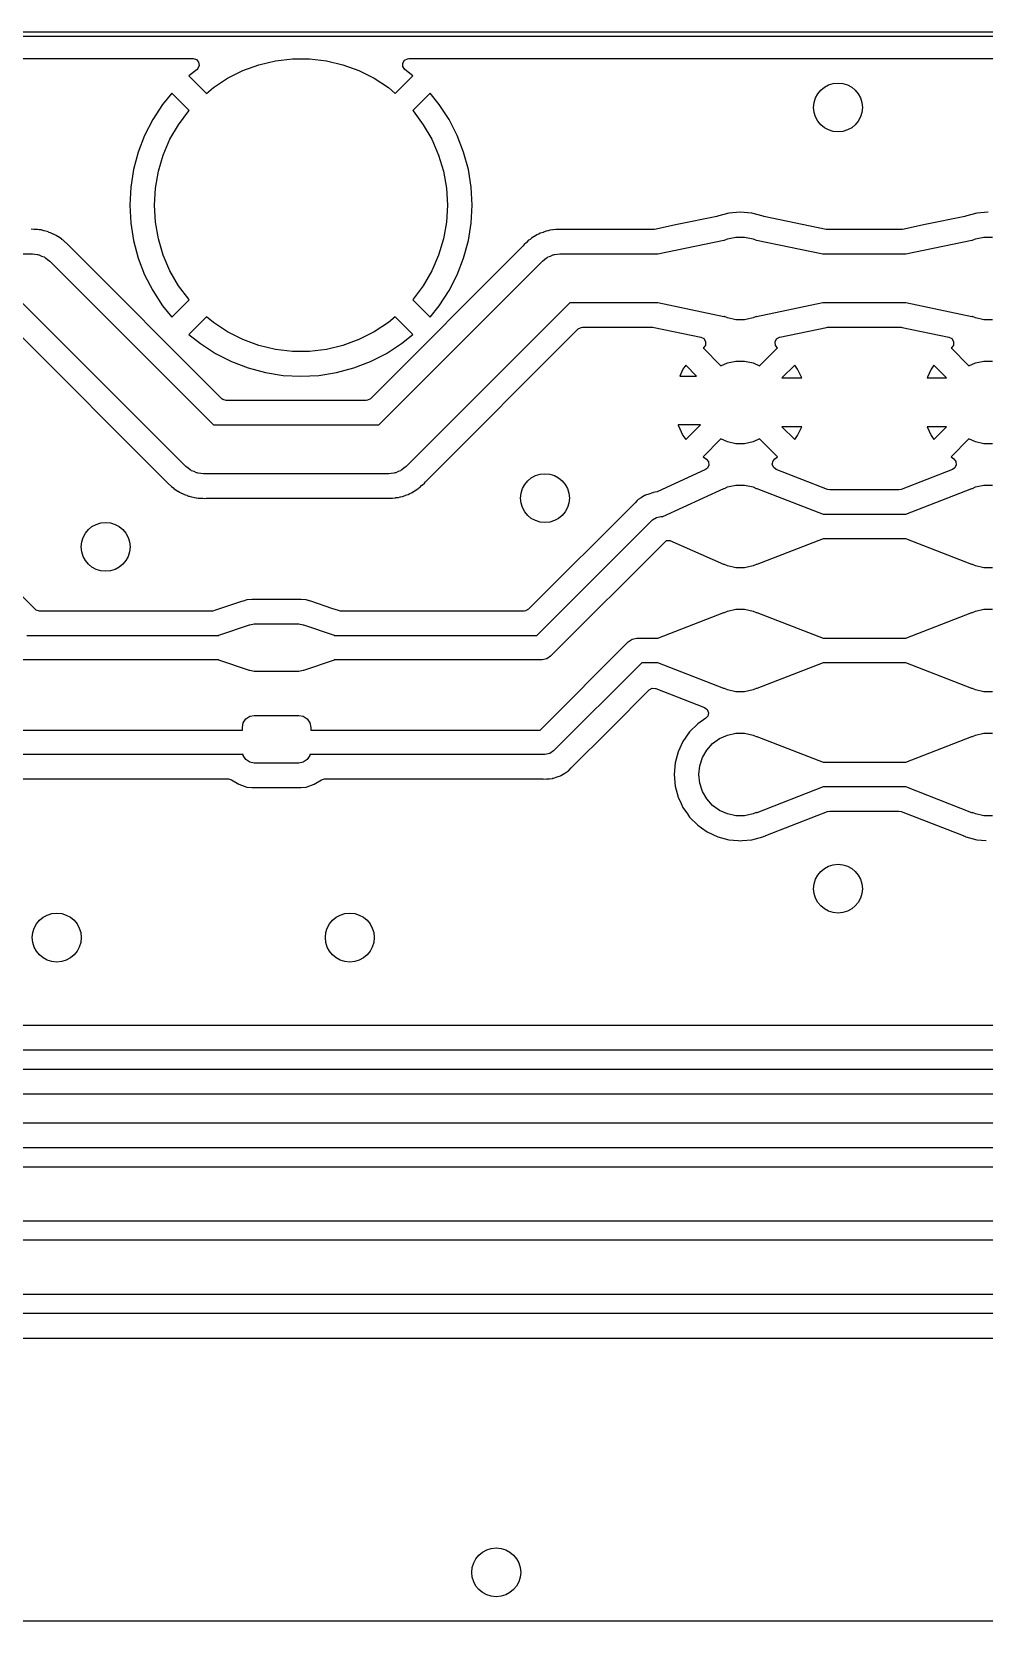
# Model space of a CAD drawing. Extents: x 0.1 to 11.5, y -4.3 to -1.1.
# Drawn here: x 7.421 to 8.189, y -2.382 to -1.1 of the extents above; entities that cross this region are included whole.
import ezdxf

# ---------------------------------------------------------------- set-up
doc = ezdxf.new("R2010")
doc.units = 0
doc.header["$MEASUREMENT"] = 0
doc.layers.add('BLACK', color=7, linetype='CONTINUOUS')

msp = doc.modelspace()

# ---------------------------------------------------------------- linework, layer by layer
at = {"layer": 'BLACK', "linetype": 'CONTINUOUS'}
for p, q in [((0.0787, -1.1004), (11.5354, -1.1004)), ((11.5335, -1.1043), (0.0807, -1.1043)), ((5.8349, -1.122), (7.5509, -1.122)), ((7.5509, -1.122), (7.5535, -1.1228)), ((7.5535, -1.1228), (7.5553, -1.1249)), ((7.5557, -1.1276), (7.5546, -1.1301)), ((7.5553, -1.1249), (7.5557, -1.1276)), ((7.591, -1.1317), (7.6039, -1.127)), ((7.6039, -1.127), (7.6173, -1.1238)), ((7.6173, -1.1238), (7.6309, -1.1222)), ((7.6309, -1.1222), (7.6447, -1.1222)), ((7.6447, -1.1222), (7.6583, -1.1238)), ((7.6583, -1.1238), (7.6717, -1.127)), ((7.6717, -1.127), (7.6846, -1.1317)), ((7.72, -1.1257), (7.7214, -1.1233)), ((7.7201, -1.1285), (7.72, -1.1257)), ((7.7214, -1.1233), (7.7238, -1.1221)), ((7.7238, -1.1221), (7.7247, -1.122)), ((7.7247, -1.122), (9.4407, -1.122)), ((7.554, -1.1307), (7.5475, -1.136)), ((7.5475, -1.136), (7.5617, -1.1501)), ((7.5546, -1.1301), (7.554, -1.1307)), ((7.5673, -1.1454), (7.5787, -1.1379)), ((7.5787, -1.1379), (7.591, -1.1317)), ((7.6846, -1.1317), (7.6969, -1.1379)), ((7.6969, -1.1379), (7.7083, -1.1454)), ((7.7139, -1.1501), (7.7281, -1.136)), ((7.7216, -1.1307), (7.7201, -1.1285)), ((7.7281, -1.136), (7.7216, -1.1307)), ((7.5336, -1.1499), (7.5262, -1.1591)), ((7.5476, -1.1639), (7.5336, -1.1499)), ((7.5617, -1.1501), (7.5673, -1.1454)), ((7.7083, -1.1454), (7.7139, -1.1501)), ((7.742, -1.1499), (7.728, -1.1639)), ((7.7494, -1.1591), (7.742, -1.1499)), ((7.5262, -1.1591), (7.5183, -1.1712)), ((7.5391, -1.1753), (7.5473, -1.1642)), ((7.5473, -1.1642), (7.5476, -1.1639)), ((7.728, -1.1639), (7.7283, -1.1642)), ((7.7283, -1.1642), (7.7365, -1.1753)), ((7.7573, -1.1712), (7.7494, -1.1591)), ((7.5183, -1.1712), (7.5117, -1.184)), ((7.5322, -1.1871), (7.5391, -1.1753)), ((7.7365, -1.1753), (7.7433, -1.1871)), ((7.7639, -1.184), (7.7573, -1.1712)), ((7.5117, -1.184), (7.5066, -1.1975)), ((7.5268, -1.1998), (7.5322, -1.1871)), ((7.7433, -1.1871), (7.7488, -1.1998)), ((7.769, -1.1975), (7.7639, -1.184)), ((7.5066, -1.1975), (7.5028, -1.2115)), ((7.5229, -1.2129), (7.5268, -1.1998)), ((7.7488, -1.1998), (7.7527, -1.2129)), ((7.7728, -1.2115), (7.769, -1.1975)), ((7.5028, -1.2115), (7.5006, -1.2257)), ((7.5028, -1.2115), (7.5028, -1.2115)), ((7.5205, -1.2264), (7.5229, -1.2129)), ((7.7527, -1.2129), (7.7551, -1.2264)), ((7.775, -1.2257), (7.7728, -1.2115)), ((7.7728, -1.2115), (7.7728, -1.2115)), ((7.5006, -1.2257), (7.4998, -1.2402)), ((7.5197, -1.2402), (7.5205, -1.2264)), ((7.7551, -1.2264), (7.7559, -1.2402)), ((7.7758, -1.2402), (7.775, -1.2257)), ((7.4998, -1.2402), (7.4998, -1.2402)), ((7.4998, -1.2402), (7.5006, -1.2546)), ((7.5205, -1.2539), (7.5197, -1.2402)), ((7.7559, -1.2402), (7.7551, -1.2539)), ((7.775, -1.2546), (7.7758, -1.2402)), ((7.7758, -1.2402), (7.7758, -1.2402)), ((7.5006, -1.2546), (7.5028, -1.2688)), ((7.5229, -1.2674), (7.5205, -1.2539)), ((7.7551, -1.2539), (7.7527, -1.2674)), ((7.7728, -1.2688), (7.775, -1.2546)), ((7.9733, -1.2492), (7.9411, -1.2559)), ((7.9737, -1.2491), (7.9733, -1.2492)), ((7.9829, -1.2467), (7.9737, -1.2491)), ((7.9737, -1.2491), (7.9737, -1.2491)), ((7.9921, -1.2458), (7.9829, -1.2467)), ((7.9829, -1.2467), (7.9829, -1.2467)), ((8.0014, -1.2467), (7.9921, -1.2458)), ((7.9921, -1.2458), (7.9921, -1.2458)), ((8.0106, -1.2491), (8.0014, -1.2467)), ((8.0014, -1.2467), (8.0014, -1.2467)), ((8.011, -1.2492), (8.0106, -1.2491)), ((8.0106, -1.2491), (8.0106, -1.2491)), ((8.0613, -1.2597), (8.011, -1.2492)), ((8.1733, -1.2492), (8.1411, -1.2559)), ((8.1737, -1.2491), (8.1733, -1.2492)), ((8.1829, -1.2467), (8.1737, -1.2491)), ((8.1737, -1.2491), (8.1737, -1.2491)), ((8.1921, -1.2458), (8.1829, -1.2467)), ((8.1829, -1.2467), (8.1829, -1.2467)), ((7.4224, -1.2598), (7.4203, -1.2596)), ((7.4227, -1.2598), (7.4224, -1.2598)), ((7.4229, -1.2598), (7.4227, -1.2598)), ((7.4253, -1.2598), (7.4229, -1.2598)), ((7.4266, -1.2601), (7.4253, -1.2598)), ((7.4253, -1.2598), (7.4253, -1.2598)), ((7.4269, -1.2601), (7.4266, -1.2601)), ((7.4282, -1.2602), (7.4269, -1.2601)), ((7.4306, -1.2609), (7.4282, -1.2602)), ((7.4282, -1.2602), (7.4282, -1.2602)), ((7.4307, -1.2609), (7.4306, -1.2609)), ((7.4331, -1.2614), (7.4307, -1.2609)), ((7.4344, -1.262), (7.4331, -1.2614)), ((7.4331, -1.2614), (7.4331, -1.2614)), ((7.4346, -1.2621), (7.4344, -1.262)), ((7.4357, -1.2624), (7.4346, -1.2621)), ((7.4359, -1.2624), (7.4357, -1.2624)), ((7.4381, -1.2636), (7.4359, -1.2624)), ((7.4359, -1.2624), (7.4359, -1.2624)), ((7.4359, -1.2624), (7.4359, -1.2624)), ((7.4383, -1.2636), (7.4381, -1.2636)), ((7.4405, -1.2646), (7.4383, -1.2636)), ((7.4416, -1.2654), (7.4405, -1.2646)), ((7.4405, -1.2646), (7.4405, -1.2646)), ((7.4405, -1.2646), (7.4405, -1.2646)), ((7.4405, -1.2646), (7.4405, -1.2646)), ((7.4418, -1.2655), (7.4416, -1.2654)), ((7.443, -1.2662), (7.4418, -1.2655)), ((7.4449, -1.2677), (7.443, -1.2662)), ((7.443, -1.2662), (7.443, -1.2662)), ((7.4451, -1.2678), (7.4449, -1.2677)), ((7.446, -1.2684), (7.4451, -1.2678)), ((7.447, -1.2692), (7.446, -1.2684)), ((7.5268, -1.2806), (7.5229, -1.2674)), ((7.7527, -1.2674), (7.7488, -1.2806)), ((7.8214, -1.2685), (7.8197, -1.2702)), ((7.8226, -1.2678), (7.8214, -1.2685)), ((7.8214, -1.2685), (7.8214, -1.2685)), ((7.8228, -1.2676), (7.8226, -1.2678)), ((7.8238, -1.2667), (7.8228, -1.2676)), ((7.8259, -1.2655), (7.8238, -1.2667)), ((7.8261, -1.2654), (7.8259, -1.2655)), ((7.8281, -1.2641), (7.8261, -1.2654)), ((7.8294, -1.2636), (7.8281, -1.2641)), ((7.8281, -1.2641), (7.8281, -1.2641)), ((7.8297, -1.2635), (7.8294, -1.2636)), ((7.8308, -1.2628), (7.8297, -1.2635)), ((7.8331, -1.2621), (7.8308, -1.2628)), ((7.8308, -1.2628), (7.8308, -1.2628)), ((7.8333, -1.262), (7.8331, -1.2621)), ((7.8356, -1.2611), (7.8333, -1.262)), ((7.8369, -1.2609), (7.8356, -1.2611)), ((7.8372, -1.2608), (7.8369, -1.2609)), ((7.8385, -1.2604), (7.8372, -1.2608)), ((7.8409, -1.2602), (7.8385, -1.2604)), ((7.8411, -1.2602), (7.8409, -1.2602)), ((7.8434, -1.2597), (7.8411, -1.2602)), ((7.8434, -1.2597), (7.8434, -1.2597)), ((7.8452, -1.2598), (7.8434, -1.2597)), ((7.8434, -1.2597), (7.8434, -1.2597)), ((7.847, -1.2598), (7.8452, -1.2598)), ((7.9217, -1.2598), (7.847, -1.2598)), ((7.9227, -1.2597), (7.9217, -1.2598)), ((7.9229, -1.2597), (7.9227, -1.2597)), ((7.9411, -1.2559), (7.9229, -1.2597)), ((7.9256, -1.2795), (7.9789, -1.2684)), ((7.9789, -1.2684), (7.9793, -1.2684)), ((7.9793, -1.2685), (7.9818, -1.2674)), ((7.9793, -1.2684), (7.9793, -1.2685)), ((7.9818, -1.2674), (7.9886, -1.2659)), ((7.9886, -1.2659), (7.9956, -1.2659)), ((7.9956, -1.2659), (8.0025, -1.2674)), ((8.0025, -1.2674), (8.0049, -1.2685)), ((8.0049, -1.2685), (8.005, -1.2684)), ((8.005, -1.2684), (8.0053, -1.2684)), ((8.0053, -1.2684), (8.0587, -1.2795)), ((8.0616, -1.2597), (8.0613, -1.2597)), ((8.0625, -1.2598), (8.0616, -1.2597)), ((8.1217, -1.2598), (8.0625, -1.2598)), ((8.1227, -1.2597), (8.1217, -1.2598)), ((8.1229, -1.2597), (8.1227, -1.2597)), ((8.1411, -1.2559), (8.1229, -1.2597)), ((8.1256, -1.2795), (8.1789, -1.2684)), ((8.1789, -1.2684), (8.1793, -1.2684)), ((8.1793, -1.2685), (8.1818, -1.2674)), ((8.1793, -1.2684), (8.1793, -1.2685)), ((8.1818, -1.2674), (8.1886, -1.2659)), ((8.1886, -1.2659), (8.1956, -1.2659)), ((7.3139, -1.2795), (7.4213, -1.2795)), ((7.4213, -1.2795), (7.4233, -1.2798)), ((7.4233, -1.2798), (7.4254, -1.28)), ((7.4254, -1.28), (7.4261, -1.2802)), ((7.4261, -1.2802), (7.4268, -1.2803)), ((7.4268, -1.2803), (7.4287, -1.2812)), ((7.4287, -1.2812), (7.4307, -1.2819)), ((7.4495, -1.2717), (7.447, -1.2692)), ((7.447, -1.2692), (7.447, -1.2692)), ((7.447, -1.2692), (7.447, -1.2692)), ((7.5739, -1.3962), (7.4495, -1.2717)), ((7.5028, -1.2688), (7.5028, -1.2688)), ((7.5028, -1.2688), (7.5066, -1.2828)), ((7.5322, -1.2932), (7.5268, -1.2806)), ((7.8167, -1.2732), (7.6938, -1.3962)), ((7.7488, -1.2806), (7.7433, -1.2932)), ((7.769, -1.2828), (7.7728, -1.2688)), ((7.7728, -1.2688), (7.7728, -1.2688)), ((7.8169, -1.273), (7.8167, -1.2732)), ((7.8178, -1.2719), (7.8169, -1.273)), ((7.8196, -1.2704), (7.8178, -1.2719)), ((7.8197, -1.2702), (7.8196, -1.2704)), ((7.837, -1.2819), (7.839, -1.2812)), ((7.839, -1.2812), (7.8409, -1.2803)), ((7.8409, -1.2803), (7.8416, -1.2802)), ((7.8416, -1.2802), (7.8423, -1.28)), ((7.8423, -1.28), (7.8444, -1.2798)), ((7.8444, -1.2798), (7.8465, -1.2795)), ((7.8465, -1.2795), (7.9254, -1.2795)), ((7.9254, -1.2795), (7.9256, -1.2795)), ((8.0587, -1.2795), (8.0588, -1.2795)), ((8.0588, -1.2795), (8.1254, -1.2795)), ((8.1254, -1.2795), (8.1256, -1.2795)), ((7.4307, -1.2819), (7.4313, -1.2824)), ((7.4313, -1.2824), (7.4319, -1.2827)), ((7.4319, -1.2827), (7.4335, -1.284)), ((7.4335, -1.284), (7.4352, -1.2853)), ((7.4352, -1.2853), (7.5672, -1.4173)), ((7.5066, -1.2828), (7.5117, -1.2963)), ((7.5391, -1.3051), (7.5322, -1.2932)), ((7.7005, -1.4173), (7.8325, -1.2853)), ((7.7433, -1.2932), (7.7365, -1.3051)), ((7.7639, -1.2963), (7.769, -1.2828)), ((7.8325, -1.2853), (7.8342, -1.284)), ((7.8342, -1.284), (7.8358, -1.2827)), ((7.8358, -1.2827), (7.8365, -1.2824)), ((7.8365, -1.2824), (7.837, -1.2819)), ((7.5117, -1.2963), (7.5183, -1.3091)), ((7.5473, -1.3161), (7.5391, -1.3051)), ((7.7365, -1.3051), (7.7283, -1.3161)), ((7.7573, -1.3091), (7.7639, -1.2963)), ((7.5451, -1.4509), (7.4131, -1.3189)), ((7.5183, -1.3091), (7.5262, -1.3213)), ((7.5336, -1.3304), (7.5476, -1.3164)), ((7.5476, -1.3164), (7.5473, -1.3161)), ((7.8546, -1.3189), (7.7226, -1.4509)), ((7.7283, -1.3161), (7.728, -1.3164)), ((7.728, -1.3164), (7.742, -1.3304)), ((7.7494, -1.3213), (7.7573, -1.3091)), ((7.9255, -1.3189), (7.8546, -1.3189)), ((7.9256, -1.319), (7.9255, -1.3189)), ((7.9789, -1.3301), (7.9256, -1.319)), ((8.0587, -1.319), (8.0053, -1.3301)), ((8.0588, -1.3189), (8.0587, -1.319)), ((8.1255, -1.3189), (8.0588, -1.3189)), ((8.1256, -1.319), (8.1255, -1.3189)), ((8.1789, -1.3301), (8.1256, -1.319)), ((7.5262, -1.3213), (7.5336, -1.3304)), ((7.5617, -1.3302), (7.5475, -1.3444)), ((7.5673, -1.3349), (7.5617, -1.3302)), ((7.7139, -1.3302), (7.7083, -1.3349)), ((7.7281, -1.3444), (7.7139, -1.3302)), ((7.742, -1.3304), (7.7494, -1.3213)), ((7.742, -1.3304), (7.742, -1.3304)), ((7.9792, -1.33), (7.9789, -1.3301)), ((7.9793, -1.3299), (7.9792, -1.33)), ((7.9818, -1.331), (7.9793, -1.3299)), ((7.9886, -1.3325), (7.9818, -1.331)), ((7.9956, -1.3325), (7.9886, -1.3325)), ((8.0025, -1.331), (7.9956, -1.3325)), ((8.0049, -1.3299), (8.0025, -1.331)), ((8.005, -1.33), (8.0049, -1.3299)), ((8.0053, -1.3301), (8.005, -1.33)), ((8.1792, -1.33), (8.1789, -1.3301)), ((8.1793, -1.3299), (8.1792, -1.33)), ((8.1818, -1.331), (8.1793, -1.3299)), ((8.1886, -1.3325), (8.1818, -1.331)), ((8.1956, -1.3325), (8.1886, -1.3325)), ((7.4064, -1.34), (7.5308, -1.4645)), ((7.5475, -1.3444), (7.5567, -1.3518)), ((7.5787, -1.3424), (7.5673, -1.3349)), ((7.591, -1.3486), (7.5787, -1.3424)), ((7.6969, -1.3424), (7.6846, -1.3486)), ((7.7083, -1.3349), (7.6969, -1.3424)), ((7.7189, -1.3518), (7.7281, -1.3444)), ((7.7281, -1.3444), (7.7281, -1.3444)), ((7.7384, -1.463), (7.8613, -1.34)), ((7.8613, -1.34), (7.8638, -1.3387)), ((7.8638, -1.3387), (7.8648, -1.3386)), ((7.8648, -1.3386), (7.9217, -1.3386)), ((7.9217, -1.3386), (7.9227, -1.3387)), ((7.9227, -1.3387), (7.9604, -1.3465)), ((8.0239, -1.3465), (8.0616, -1.3387)), ((8.0616, -1.3387), (8.0625, -1.3386)), ((8.0625, -1.3386), (8.1217, -1.3386)), ((8.1217, -1.3386), (8.1227, -1.3387)), ((8.1227, -1.3387), (8.1604, -1.3465)), ((7.5567, -1.3518), (7.5688, -1.3597)), ((7.6039, -1.3533), (7.591, -1.3486)), ((7.6173, -1.3565), (7.6039, -1.3533)), ((7.6309, -1.3581), (7.6173, -1.3565)), ((7.6447, -1.3581), (7.6309, -1.3581)), ((7.6583, -1.3565), (7.6447, -1.3581)), ((7.6717, -1.3533), (7.6583, -1.3565)), ((7.6846, -1.3486), (7.6717, -1.3533)), ((7.7068, -1.3597), (7.7189, -1.3518)), ((7.9604, -1.3465), (7.9628, -1.3478)), ((7.9623, -1.3552), (7.9622, -1.3553)), ((7.9622, -1.3553), (7.9622, -1.3553)), ((7.9622, -1.3553), (7.9765, -1.3697)), ((7.964, -1.353), (7.9623, -1.3552)), ((7.9628, -1.3478), (7.9641, -1.3502)), ((7.9641, -1.3502), (7.964, -1.353)), ((8.0077, -1.3697), (8.0221, -1.3553)), ((8.0201, -1.3504), (8.0213, -1.348)), ((8.0204, -1.3532), (8.0201, -1.3504)), ((8.0221, -1.3553), (8.0204, -1.3532)), ((8.0213, -1.348), (8.0237, -1.3466)), ((8.0221, -1.3553), (8.0221, -1.3553)), ((8.0221, -1.3553), (8.0221, -1.3553)), ((8.0237, -1.3466), (8.0239, -1.3465)), ((8.1604, -1.3465), (8.1628, -1.3478)), ((8.1623, -1.3552), (8.1622, -1.3553)), ((8.1622, -1.3553), (8.1622, -1.3553)), ((8.1622, -1.3553), (8.1765, -1.3697)), ((8.164, -1.353), (8.1623, -1.3552)), ((8.1628, -1.3478), (8.1641, -1.3502)), ((8.1641, -1.3502), (8.164, -1.353)), ((7.5688, -1.3597), (7.5817, -1.3662)), ((7.5817, -1.3662), (7.5952, -1.3714)), ((7.6804, -1.3714), (7.6939, -1.3662)), ((7.6939, -1.3662), (7.7068, -1.3597)), ((7.9482, -1.3692), (7.9459, -1.3725)), ((7.9569, -1.378), (7.9482, -1.3692)), ((7.9765, -1.3697), (7.9818, -1.3674)), ((7.9818, -1.3674), (7.9886, -1.3659)), ((7.9886, -1.3659), (7.9956, -1.3659)), ((7.9956, -1.3659), (8.0025, -1.3674)), ((8.0025, -1.3674), (8.0077, -1.3697)), ((8.036, -1.3692), (8.0257, -1.3795)), ((8.0383, -1.3725), (8.036, -1.3692)), ((8.036, -1.3692), (8.036, -1.3692)), ((8.1482, -1.3692), (8.1459, -1.3725)), ((8.1585, -1.3795), (8.1482, -1.3692)), ((8.1765, -1.3697), (8.1818, -1.3674)), ((8.1818, -1.3674), (8.1886, -1.3659)), ((8.1886, -1.3659), (8.1956, -1.3659)), ((7.5952, -1.3714), (7.6091, -1.3751)), ((7.6091, -1.3751), (7.6234, -1.3774)), ((7.6234, -1.3774), (7.6378, -1.3781)), ((7.6378, -1.3781), (7.6522, -1.3774)), ((7.6378, -1.3781), (7.6378, -1.3781)), ((7.6522, -1.3774), (7.6665, -1.3751)), ((7.6665, -1.3751), (7.6804, -1.3714)), ((7.6665, -1.3751), (7.6665, -1.3751)), ((7.9459, -1.3725), (7.9434, -1.378)), ((7.9434, -1.378), (7.9569, -1.378)), ((8.0257, -1.3795), (8.0416, -1.3795)), ((8.0416, -1.3795), (8.0383, -1.3725)), ((8.0383, -1.3725), (8.0383, -1.3725)), ((8.1459, -1.3725), (8.1427, -1.3795)), ((8.1427, -1.3795), (8.1585, -1.3795)), ((7.5748, -1.3968), (7.5739, -1.3962)), ((7.6938, -1.3962), (7.6914, -1.3975)), ((7.5774, -1.3976), (7.5748, -1.3968)), ((7.6903, -1.3976), (7.5774, -1.3976)), ((7.6914, -1.3975), (7.6903, -1.3976)), ((7.5672, -1.4173), (7.7005, -1.4173)), ((7.942, -1.4173), (7.942, -1.4175)), ((7.9601, -1.4173), (7.942, -1.4173)), ((7.942, -1.4175), (7.942, -1.4175)), ((7.942, -1.4175), (7.9459, -1.4259)), ((7.9482, -1.4292), (7.9601, -1.4173)), ((8.0257, -1.4189), (8.036, -1.4292)), ((8.0416, -1.4189), (8.0257, -1.4189)), ((8.0383, -1.4259), (8.0416, -1.4189)), ((8.1427, -1.4189), (8.1459, -1.4259)), ((8.1585, -1.4189), (8.1427, -1.4189)), ((8.1482, -1.4292), (8.1585, -1.4189)), ((7.9459, -1.4259), (7.9459, -1.4259)), ((7.9459, -1.4259), (7.9482, -1.4292)), ((7.9482, -1.4292), (7.9482, -1.4292)), ((7.9765, -1.4287), (7.9622, -1.4431)), ((7.9818, -1.431), (7.9765, -1.4287)), ((7.9886, -1.4325), (7.9818, -1.431)), ((7.9956, -1.4325), (7.9886, -1.4325)), ((8.0025, -1.431), (7.9956, -1.4325)), ((8.0077, -1.4287), (8.0025, -1.431)), ((8.0221, -1.4431), (8.0077, -1.4287)), ((8.036, -1.4292), (8.0383, -1.4259)), ((8.036, -1.4292), (8.036, -1.4292)), ((8.0383, -1.4259), (8.0383, -1.4259)), ((8.1459, -1.4259), (8.1459, -1.4259)), ((8.1459, -1.4259), (8.1482, -1.4292)), ((8.1482, -1.4292), (8.1482, -1.4292)), ((8.1765, -1.4287), (8.1622, -1.4431)), ((8.1818, -1.431), (8.1765, -1.4287)), ((8.1886, -1.4325), (8.1818, -1.431)), ((8.1956, -1.4325), (8.1886, -1.4325)), ((7.9622, -1.4431), (7.9648, -1.445)), ((7.9648, -1.445), (7.9665, -1.4471)), ((7.9665, -1.4471), (7.9668, -1.4499)), ((8.0179, -1.4489), (8.0185, -1.4462)), ((8.0185, -1.4462), (8.0199, -1.4446)), ((8.0199, -1.4446), (8.0221, -1.4431)), ((8.1622, -1.4431), (8.1643, -1.4446)), ((8.1643, -1.4446), (8.166, -1.4468)), ((8.166, -1.4468), (8.1663, -1.4495)), ((7.5468, -1.4522), (7.5451, -1.4509)), ((7.5484, -1.4536), (7.5468, -1.4522)), ((7.5491, -1.4539), (7.5484, -1.4536)), ((7.5496, -1.4543), (7.5491, -1.4539)), ((7.5516, -1.455), (7.5496, -1.4543)), ((7.5535, -1.4559), (7.5516, -1.455)), ((7.5542, -1.456), (7.5535, -1.4559)), ((7.5549, -1.4562), (7.5542, -1.456)), ((7.557, -1.4564), (7.5549, -1.4562)), ((7.5591, -1.4567), (7.557, -1.4564)), ((7.7087, -1.4567), (7.5591, -1.4567)), ((7.7107, -1.4564), (7.7087, -1.4567)), ((7.7128, -1.4562), (7.7107, -1.4564)), ((7.7135, -1.456), (7.7128, -1.4562)), ((7.7142, -1.4559), (7.7135, -1.456)), ((7.7161, -1.455), (7.7142, -1.4559)), ((7.7181, -1.4543), (7.7161, -1.455)), ((7.7187, -1.4539), (7.7181, -1.4543)), ((7.7193, -1.4536), (7.7187, -1.4539)), ((7.7209, -1.4522), (7.7193, -1.4536)), ((7.7226, -1.4509), (7.7209, -1.4522)), ((7.9641, -1.4534), (7.9251, -1.4713)), ((7.9656, -1.4523), (7.9641, -1.4534)), ((7.9668, -1.4499), (7.9656, -1.4523)), ((8.0188, -1.4515), (8.0179, -1.4489)), ((8.021, -1.4532), (8.0188, -1.4515)), ((8.0624, -1.4693), (8.021, -1.4532)), ((8.1633, -1.4532), (8.1218, -1.4693)), ((8.1651, -1.452), (8.1633, -1.4532)), ((8.1663, -1.4495), (8.1651, -1.452)), ((7.5308, -1.4645), (7.5333, -1.467)), ((7.5333, -1.467), (7.5333, -1.467)), ((7.5333, -1.467), (7.5333, -1.467)), ((7.5333, -1.467), (7.5352, -1.4684)), ((7.5352, -1.4684), (7.5354, -1.4685)), ((7.5354, -1.4685), (7.5373, -1.4701)), ((7.5373, -1.4701), (7.5373, -1.4701)), ((7.5373, -1.4701), (7.5373, -1.4701)), ((7.5373, -1.4701), (7.5385, -1.4707)), ((7.5385, -1.4707), (7.5387, -1.4709)), ((7.5387, -1.4709), (7.5398, -1.4716)), ((7.5398, -1.4716), (7.5398, -1.4716)), ((7.5398, -1.4716), (7.5421, -1.4726)), ((7.5421, -1.4726), (7.5422, -1.4727)), ((7.5422, -1.4727), (7.5444, -1.4738)), ((7.722, -1.4741), (7.7243, -1.4734)), ((7.7243, -1.4734), (7.7255, -1.4727)), ((7.7255, -1.4727), (7.7257, -1.4726)), ((7.7257, -1.4726), (7.727, -1.4721)), ((7.727, -1.4721), (7.729, -1.4708)), ((7.729, -1.4708), (7.7292, -1.4707)), ((7.7292, -1.4707), (7.7313, -1.4695)), ((7.7313, -1.4695), (7.7323, -1.4686)), ((7.7323, -1.4686), (7.7326, -1.4684)), ((7.7326, -1.4684), (7.7337, -1.4677)), ((7.7326, -1.4684), (7.7326, -1.4684)), ((7.7337, -1.4677), (7.7354, -1.466)), ((7.7354, -1.466), (7.7355, -1.4659)), ((7.7355, -1.4659), (7.7374, -1.4643)), ((7.7374, -1.4643), (7.7382, -1.4632)), ((7.7382, -1.4632), (7.7384, -1.463)), ((7.9184, -1.4731), (7.9156, -1.474)), ((7.9213, -1.472), (7.9184, -1.4731)), ((7.9216, -1.472), (7.9213, -1.472)), ((7.9219, -1.4719), (7.9216, -1.472)), ((7.9216, -1.472), (7.9216, -1.472)), ((7.9221, -1.4719), (7.9219, -1.4719)), ((7.9219, -1.4719), (7.9219, -1.4719)), ((7.9235, -1.4717), (7.9221, -1.4719)), ((7.9251, -1.4713), (7.9235, -1.4717)), ((7.9296, -1.4911), (7.9789, -1.4685)), ((7.9789, -1.4685), (7.9792, -1.4685)), ((7.9792, -1.4685), (7.9793, -1.4685)), ((7.9793, -1.4685), (7.9818, -1.4674)), ((7.9818, -1.4674), (7.9886, -1.4659)), ((7.9886, -1.4659), (7.9956, -1.4659)), ((7.9956, -1.4659), (8.0025, -1.4674)), ((8.0025, -1.4674), (8.005, -1.4685)), ((8.005, -1.4685), (8.005, -1.4685)), ((8.005, -1.4685), (8.0054, -1.4685)), ((8.0054, -1.4685), (8.0588, -1.4893)), ((8.0642, -1.4697), (8.0624, -1.4693)), ((8.12, -1.4697), (8.0642, -1.4697)), ((8.1218, -1.4693), (8.12, -1.4697)), ((8.1255, -1.4893), (8.1789, -1.4685)), ((8.1789, -1.4685), (8.1793, -1.4685)), ((8.1793, -1.4685), (8.1818, -1.4674)), ((8.1793, -1.4685), (8.1793, -1.4685)), ((8.1818, -1.4674), (8.1886, -1.4659)), ((8.1886, -1.4659), (8.1956, -1.4659)), ((7.4235, -1.566), (7.3376, -1.4801)), ((7.5444, -1.4738), (7.5457, -1.4741)), ((7.5457, -1.4741), (7.546, -1.4743)), ((7.546, -1.4743), (7.5472, -1.4748)), ((7.5472, -1.4748), (7.5472, -1.4748)), ((7.5472, -1.4748), (7.5477, -1.4749)), ((7.5477, -1.4749), (7.5496, -1.4753)), ((7.5496, -1.4753), (7.5497, -1.4753)), ((7.5497, -1.4753), (7.5521, -1.476)), ((7.5521, -1.476), (7.5534, -1.4761)), ((7.5534, -1.4761), (7.5537, -1.4761)), ((7.5537, -1.4761), (7.555, -1.4764)), ((7.555, -1.4764), (7.555, -1.4764)), ((7.555, -1.4764), (7.5575, -1.4764)), ((7.5575, -1.4764), (7.5576, -1.4764)), ((7.5576, -1.4764), (7.5587, -1.4765)), ((7.5587, -1.4765), (7.5601, -1.4766)), ((7.5601, -1.4766), (7.5614, -1.4764)), ((7.5601, -1.4766), (7.5601, -1.4766)), ((7.5601, -1.4766), (7.5601, -1.4766)), ((7.5614, -1.4764), (7.5617, -1.4764)), ((7.5617, -1.4764), (7.7082, -1.4764)), ((7.7082, -1.4764), (7.7117, -1.4765)), ((7.7117, -1.4765), (7.714, -1.4761)), ((7.7117, -1.4765), (7.7117, -1.4765)), ((7.7117, -1.4765), (7.7117, -1.4765)), ((7.714, -1.4761), (7.7142, -1.476)), ((7.7142, -1.476), (7.7159, -1.4759)), ((7.7159, -1.4759), (7.7166, -1.4758)), ((7.7166, -1.4758), (7.7179, -1.4754)), ((7.7179, -1.4754), (7.7182, -1.4753)), ((7.7182, -1.4753), (7.7196, -1.4751)), ((7.7196, -1.4751), (7.7218, -1.4742)), ((7.7218, -1.4742), (7.722, -1.4741)), ((7.907, -1.4804), (7.8214, -1.566)), ((7.9072, -1.4801), (7.907, -1.4804)), ((7.909, -1.4782), (7.9072, -1.4801)), ((7.9092, -1.478), (7.909, -1.4782)), ((7.909, -1.4782), (7.909, -1.4782)), ((7.909, -1.4782), (7.909, -1.4782)), ((7.9095, -1.4778), (7.9092, -1.478)), ((7.9092, -1.478), (7.9092, -1.478)), ((7.9097, -1.4776), (7.9095, -1.4778)), ((7.9095, -1.4778), (7.9095, -1.4778)), ((7.9123, -1.4761), (7.9097, -1.4776)), ((7.9148, -1.4744), (7.9123, -1.4761)), ((7.9151, -1.4743), (7.9148, -1.4744)), ((7.9153, -1.4741), (7.9151, -1.4743)), ((7.9151, -1.4743), (7.9151, -1.4743)), ((7.9156, -1.474), (7.9153, -1.4741)), ((7.9153, -1.4741), (7.9153, -1.4741)), ((7.8281, -1.5871), (7.9212, -1.494)), ((7.9212, -1.494), (7.9244, -1.4919)), ((7.9212, -1.494), (7.9212, -1.494)), ((7.9244, -1.4919), (7.9281, -1.4911)), ((7.9281, -1.4911), (7.9281, -1.4911)), ((7.9281, -1.4911), (7.9296, -1.4911)), ((8.0588, -1.4893), (8.0589, -1.4894)), ((8.0589, -1.4894), (8.1253, -1.4894)), ((8.1253, -1.4894), (8.1255, -1.4893)), ((8.1253, -1.4894), (8.1253, -1.4894)), ((7.9322, -1.5108), (7.8391, -1.6039)), ((7.9356, -1.5108), (7.9322, -1.5108)), ((7.9789, -1.5299), (7.9356, -1.5108)), ((8.0588, -1.5092), (8.0054, -1.53)), ((8.0589, -1.5091), (8.0588, -1.5092)), ((8.1254, -1.5091), (8.0589, -1.5091)), ((8.0589, -1.5091), (8.0589, -1.5091)), ((8.1255, -1.5092), (8.1254, -1.5091)), ((8.1789, -1.53), (8.1255, -1.5092)), ((7.9793, -1.5299), (7.9789, -1.5299)), ((7.9789, -1.5299), (7.9789, -1.5299)), ((7.9818, -1.531), (7.9793, -1.5299)), ((7.9793, -1.5299), (7.9793, -1.5299)), ((7.9886, -1.5325), (7.9818, -1.531)), ((7.9956, -1.5325), (7.9886, -1.5325)), ((8.0025, -1.531), (7.9956, -1.5325)), ((8.005, -1.5299), (8.0025, -1.531)), ((8.005, -1.53), (8.005, -1.5299)), ((8.0054, -1.53), (8.005, -1.53)), ((8.1792, -1.53), (8.1789, -1.53)), ((8.1793, -1.5299), (8.1792, -1.53)), ((8.1818, -1.531), (8.1793, -1.5299)), ((8.1886, -1.5325), (8.1818, -1.531)), ((8.1956, -1.5325), (8.1886, -1.5325)), ((7.5898, -1.5597), (7.5682, -1.5671)), ((7.5909, -1.5595), (7.5898, -1.5597)), ((7.5912, -1.5595), (7.5909, -1.5595)), ((7.5942, -1.5585), (7.5912, -1.5595)), ((7.5982, -1.5581), (7.5942, -1.5585)), ((7.638, -1.5581), (7.5982, -1.5581)), ((7.5982, -1.5581), (7.5982, -1.5581)), ((7.642, -1.5585), (7.638, -1.5581)), ((7.638, -1.5581), (7.638, -1.5581)), ((7.6436, -1.559), (7.642, -1.5585)), ((7.642, -1.5585), (7.642, -1.5585)), ((7.642, -1.5585), (7.642, -1.5585)), ((7.642, -1.5585), (7.642, -1.5585)), ((7.642, -1.5585), (7.642, -1.5585)), ((7.6439, -1.559), (7.6436, -1.559)), ((7.6444, -1.5592), (7.6439, -1.559)), ((7.6447, -1.5592), (7.6444, -1.5592)), ((7.6459, -1.5595), (7.6447, -1.5592)), ((7.6628, -1.5654), (7.6459, -1.5595)), ((7.4243, -1.5666), (7.4235, -1.566)), ((7.4269, -1.5674), (7.4243, -1.5666)), ((7.5667, -1.5674), (7.4269, -1.5674)), ((7.5682, -1.5671), (7.5667, -1.5674)), ((7.668, -1.5671), (7.6628, -1.5654)), ((7.6696, -1.5674), (7.668, -1.5671)), ((7.8179, -1.5674), (7.6696, -1.5674)), ((7.819, -1.5673), (7.8179, -1.5674)), ((7.8214, -1.566), (7.819, -1.5673)), ((7.9255, -1.5893), (7.9789, -1.5685)), ((7.9789, -1.5685), (7.9793, -1.5685)), ((7.9793, -1.5685), (7.9818, -1.5674)), ((7.9793, -1.5685), (7.9793, -1.5685)), ((7.9818, -1.5674), (7.9886, -1.5659)), ((7.9886, -1.5659), (7.9956, -1.5659)), ((7.9956, -1.5659), (8.0025, -1.5674)), ((8.0025, -1.5674), (8.005, -1.5685)), ((8.005, -1.5685), (8.005, -1.5685)), ((8.005, -1.5685), (8.0054, -1.5685)), ((8.0054, -1.5685), (8.0588, -1.5893)), ((8.1255, -1.5893), (8.1789, -1.5685)), ((8.1789, -1.5685), (8.1793, -1.5685)), ((8.1793, -1.5685), (8.1818, -1.5674)), ((8.1793, -1.5685), (8.1793, -1.5685)), ((8.1818, -1.5674), (8.1886, -1.5659)), ((8.1886, -1.5659), (8.1956, -1.5659)), ((7.4167, -1.5871), (7.5715, -1.5871)), ((7.5715, -1.5871), (7.5717, -1.587)), ((7.5717, -1.587), (7.5962, -1.5786)), ((7.5962, -1.5786), (7.5963, -1.5786)), ((7.5963, -1.5786), (7.5965, -1.5785)), ((7.5965, -1.5785), (7.6001, -1.5778)), ((7.6001, -1.5778), (7.6361, -1.5778)), ((7.6361, -1.5778), (7.6397, -1.5785)), ((7.6397, -1.5785), (7.6399, -1.5786)), ((7.6399, -1.5786), (7.6399, -1.5785)), ((7.6399, -1.5785), (7.64, -1.5786)), ((7.64, -1.5786), (7.6646, -1.587)), ((7.6646, -1.587), (7.6647, -1.5871)), ((7.6647, -1.5871), (7.8281, -1.5871)), ((7.8306, -1.6634), (7.9017, -1.5923)), ((7.9017, -1.5923), (7.9049, -1.5901)), ((7.9017, -1.5923), (7.9017, -1.5923)), ((7.9049, -1.5901), (7.9087, -1.5894)), ((7.9087, -1.5894), (7.9253, -1.5894)), ((7.9253, -1.5894), (7.9255, -1.5893)), ((7.9253, -1.5894), (7.9253, -1.5894)), ((8.0588, -1.5893), (8.0589, -1.5894)), ((8.0589, -1.5894), (8.1253, -1.5894)), ((8.1253, -1.5894), (8.1255, -1.5893)), ((8.1253, -1.5894), (8.1253, -1.5894)), ((7.5715, -1.6068), (7.4126, -1.6068)), ((7.5717, -1.6069), (7.5715, -1.6068)), ((7.5962, -1.6153), (7.5717, -1.6069)), ((7.6646, -1.6069), (7.64, -1.6153)), ((7.6647, -1.6068), (7.6646, -1.6069)), ((7.8322, -1.6068), (7.6647, -1.6068)), ((7.836, -1.606), (7.8322, -1.6068)), ((7.8391, -1.6039), (7.836, -1.606)), ((7.9127, -1.6091), (7.8416, -1.6802)), ((7.9254, -1.6091), (7.9127, -1.6091)), ((7.9255, -1.6092), (7.9254, -1.6091)), ((7.9789, -1.63), (7.9255, -1.6092)), ((8.0588, -1.6092), (8.0054, -1.63)), ((8.0589, -1.6091), (8.0588, -1.6092)), ((8.1254, -1.6091), (8.0589, -1.6091)), ((8.0589, -1.6091), (8.0589, -1.6091)), ((8.1255, -1.6092), (8.1254, -1.6091)), ((8.1789, -1.63), (8.1255, -1.6092)), ((7.5963, -1.6153), (7.5962, -1.6153)), ((7.5964, -1.6153), (7.5963, -1.6153)), ((7.5965, -1.6154), (7.5964, -1.6153)), ((7.6001, -1.6161), (7.5965, -1.6154)), ((7.6361, -1.6161), (7.6001, -1.6161)), ((7.6397, -1.6154), (7.6361, -1.6161)), ((7.6399, -1.6153), (7.6397, -1.6154)), ((7.64, -1.6153), (7.6399, -1.6153)), ((7.8871, -1.6626), (7.9187, -1.631)), ((7.9187, -1.631), (7.9211, -1.6297)), ((7.9211, -1.6297), (7.9238, -1.6299)), ((7.9238, -1.6299), (7.9239, -1.6299)), ((7.9239, -1.6299), (7.9633, -1.6452)), ((7.9792, -1.63), (7.9789, -1.63)), ((7.9793, -1.6299), (7.9792, -1.63)), ((7.9818, -1.631), (7.9793, -1.6299)), ((7.9886, -1.6325), (7.9818, -1.631)), ((7.9956, -1.6325), (7.9886, -1.6325)), ((8.0025, -1.631), (7.9956, -1.6325)), ((8.005, -1.6299), (8.0025, -1.631)), ((8.005, -1.63), (8.005, -1.6299)), ((8.0054, -1.63), (8.005, -1.63)), ((8.1792, -1.63), (8.1789, -1.63)), ((8.1793, -1.6299), (8.1792, -1.63)), ((8.1818, -1.631), (8.1793, -1.6299)), ((8.1886, -1.6325), (8.1818, -1.631)), ((8.1956, -1.6325), (8.1886, -1.6325)), ((7.5934, -1.6544), (7.5965, -1.6523)), ((7.5965, -1.6523), (7.6001, -1.6516)), ((7.6001, -1.6516), (7.6361, -1.6516)), ((7.6361, -1.6516), (7.6397, -1.6523)), ((7.6397, -1.6523), (7.6429, -1.6544)), ((7.9633, -1.6452), (7.9633, -1.6452)), ((7.9633, -1.6452), (7.9655, -1.6469)), ((7.9658, -1.6522), (7.9643, -1.6538)), ((7.9655, -1.6469), (7.9664, -1.6495)), ((7.9664, -1.6495), (7.9658, -1.6522)), ((7.4049, -1.6634), (7.5906, -1.6634)), ((7.5906, -1.6612), (7.5913, -1.6575)), ((7.5906, -1.6634), (7.5906, -1.6612)), ((7.5913, -1.6575), (7.5934, -1.6544)), ((7.6429, -1.6544), (7.6449, -1.6575)), ((7.6449, -1.6575), (7.6457, -1.6612)), ((7.6457, -1.6612), (7.6457, -1.6634)), ((7.6457, -1.6634), (7.8306, -1.6634)), ((7.8558, -1.6938), (7.8871, -1.6626)), ((7.9512, -1.6649), (7.9459, -1.6725)), ((7.9578, -1.6583), (7.9512, -1.6649)), ((7.9643, -1.6538), (7.9578, -1.6583)), ((7.9818, -1.6674), (7.9886, -1.6659)), ((7.9886, -1.6659), (7.9956, -1.6659)), ((7.9956, -1.6659), (8.0025, -1.6674)), ((8.1818, -1.6674), (8.1886, -1.6659)), ((8.1886, -1.6659), (8.1956, -1.6659)), ((7.9459, -1.6725), (7.942, -1.681)), ((7.9459, -1.6725), (7.9459, -1.6725)), ((7.9651, -1.6795), (7.9697, -1.6743)), ((7.9697, -1.6743), (7.9754, -1.6702)), ((7.9754, -1.6702), (7.9818, -1.6674)), ((8.0025, -1.6674), (8.005, -1.6685)), ((8.005, -1.6685), (8.005, -1.6685)), ((8.005, -1.6685), (8.0054, -1.6685)), ((8.0054, -1.6685), (8.0588, -1.6893)), ((8.1255, -1.6893), (8.1789, -1.6685)), ((8.1789, -1.6685), (8.1793, -1.6685)), ((8.1793, -1.6685), (8.1818, -1.6674)), ((8.1793, -1.6685), (8.1793, -1.6685)), ((7.5911, -1.6831), (7.4008, -1.6831)), ((7.5913, -1.684), (7.5911, -1.6831)), ((7.5934, -1.6871), (7.5913, -1.684)), ((7.5965, -1.6892), (7.5934, -1.6871)), ((7.6001, -1.69), (7.5965, -1.6892)), ((7.6361, -1.69), (7.6001, -1.69)), ((7.6397, -1.6892), (7.6361, -1.69)), ((7.6429, -1.6871), (7.6397, -1.6892)), ((7.6449, -1.684), (7.6429, -1.6871)), ((7.6451, -1.6831), (7.6449, -1.684)), ((7.8346, -1.6831), (7.6451, -1.6831)), ((7.8384, -1.6823), (7.8346, -1.6831)), ((7.8416, -1.6802), (7.8384, -1.6823)), ((7.9396, -1.6899), (7.9388, -1.6992)), ((7.942, -1.681), (7.9396, -1.6899)), ((7.9396, -1.6899), (7.9396, -1.6899)), ((7.942, -1.681), (7.942, -1.681)), ((7.9594, -1.6923), (7.9616, -1.6856)), ((7.9616, -1.6856), (7.9651, -1.6795)), ((8.0588, -1.6893), (8.0589, -1.6894)), ((8.0589, -1.6894), (8.1253, -1.6894)), ((8.1253, -1.6894), (8.1255, -1.6893)), ((8.1253, -1.6894), (8.1253, -1.6894)), ((7.4012, -1.7028), (7.5793, -1.7028)), ((7.5793, -1.7028), (7.5818, -1.7035)), ((7.5818, -1.7035), (7.5819, -1.7035)), ((7.5819, -1.7035), (7.5819, -1.7035)), ((7.5819, -1.7035), (7.5877, -1.7071)), ((7.6485, -1.7071), (7.6544, -1.7035)), ((7.6544, -1.7035), (7.6569, -1.7028)), ((7.6544, -1.7035), (7.6544, -1.7035)), ((7.6544, -1.7035), (7.6544, -1.7035)), ((7.6569, -1.7028), (7.8321, -1.7028)), ((7.8321, -1.7028), (7.8328, -1.7028)), ((7.8328, -1.7028), (7.8338, -1.703)), ((7.8338, -1.703), (7.8358, -1.7028)), ((7.8358, -1.7028), (7.836, -1.7028)), ((7.836, -1.7028), (7.8364, -1.7028)), ((7.8364, -1.7028), (7.8368, -1.7027)), ((7.8364, -1.7028), (7.8364, -1.7028)), ((7.8368, -1.7027), (7.8376, -1.7026)), ((7.8376, -1.7026), (7.8382, -1.7026)), ((7.8382, -1.7026), (7.8407, -1.7024)), ((7.8407, -1.7024), (7.8409, -1.7023)), ((7.8407, -1.7024), (7.8407, -1.7024)), ((7.8409, -1.7023), (7.8412, -1.7022)), ((7.8409, -1.7023), (7.8409, -1.7023)), ((7.8412, -1.7022), (7.8412, -1.7022)), ((7.8412, -1.7022), (7.8415, -1.7022)), ((7.8415, -1.7022), (7.8443, -1.7011)), ((7.8415, -1.7022), (7.8415, -1.7022)), ((7.8443, -1.7011), (7.8472, -1.7002)), ((7.8472, -1.7002), (7.8475, -1.7001)), ((7.8472, -1.7002), (7.8472, -1.7002)), ((7.8475, -1.7001), (7.8477, -1.6999)), ((7.8475, -1.7001), (7.8475, -1.7001)), ((7.8477, -1.6999), (7.848, -1.6998)), ((7.8477, -1.6999), (7.8477, -1.6999)), ((7.848, -1.6998), (7.8505, -1.6982)), ((7.848, -1.6998), (7.848, -1.6998)), ((7.8505, -1.6982), (7.8531, -1.6966)), ((7.8531, -1.6966), (7.8533, -1.6964)), ((7.8531, -1.6966), (7.8531, -1.6966)), ((7.8533, -1.6964), (7.8536, -1.6962)), ((7.8533, -1.6964), (7.8533, -1.6964)), ((7.8535, -1.6962), (7.8538, -1.696)), ((7.8536, -1.6962), (7.8535, -1.6962)), ((7.8538, -1.6959), (7.8558, -1.6938)), ((7.8538, -1.696), (7.8538, -1.6959)), ((7.8538, -1.696), (7.8538, -1.696)), ((7.9388, -1.6992), (7.9388, -1.6992)), ((7.9388, -1.6992), (7.9396, -1.7085)), ((7.9587, -1.6992), (7.9594, -1.6923)), ((7.9594, -1.7062), (7.9587, -1.6992)), ((7.5877, -1.7071), (7.5942, -1.7093)), ((7.5942, -1.7093), (7.5982, -1.7097)), ((7.5982, -1.7097), (7.5982, -1.7097)), ((7.5982, -1.7097), (7.638, -1.7097)), ((7.638, -1.7097), (7.642, -1.7093)), ((7.638, -1.7097), (7.638, -1.7097)), ((7.642, -1.7093), (7.6485, -1.7071)), ((7.9396, -1.7085), (7.9396, -1.7085)), ((7.9396, -1.7085), (7.942, -1.7175)), ((7.9616, -1.7128), (7.9594, -1.7062)), ((7.9651, -1.7189), (7.9616, -1.7128)), ((8.0588, -1.7092), (8.0054, -1.73)), ((8.0589, -1.7091), (8.0588, -1.7092)), ((8.1254, -1.7091), (8.0589, -1.7091)), ((8.0589, -1.7091), (8.0589, -1.7091)), ((8.1255, -1.7092), (8.1254, -1.7091)), ((8.1789, -1.73), (8.1255, -1.7092)), ((7.942, -1.7175), (7.942, -1.7175)), ((7.942, -1.7175), (7.942, -1.7175)), ((7.942, -1.7175), (7.9444, -1.7227)), ((7.9444, -1.7227), (7.9459, -1.7259)), ((7.9459, -1.7259), (7.9459, -1.7259)), ((7.9459, -1.7259), (7.9494, -1.7309)), ((7.9697, -1.7241), (7.9651, -1.7189)), ((7.9754, -1.7282), (7.9697, -1.7241)), ((7.9818, -1.731), (7.9754, -1.7282)), ((8.005, -1.7299), (8.0025, -1.731)), ((8.005, -1.73), (8.005, -1.7299)), ((8.0054, -1.73), (8.005, -1.73)), ((8.0541, -1.7323), (8.0624, -1.7291)), ((8.0624, -1.7291), (8.0642, -1.7288)), ((8.0642, -1.7288), (8.12, -1.7288)), ((8.12, -1.7288), (8.1218, -1.7291)), ((8.1218, -1.7291), (8.1502, -1.7402)), ((8.1792, -1.73), (8.1789, -1.73)), ((8.1793, -1.7299), (8.1792, -1.73)), ((8.1818, -1.731), (8.1793, -1.7299)), ((7.9494, -1.7309), (7.9512, -1.7335)), ((7.9512, -1.7335), (7.9578, -1.7401)), ((7.9578, -1.7401), (7.9607, -1.7421)), ((7.9607, -1.7421), (7.9654, -1.7454)), ((7.9886, -1.7325), (7.9818, -1.731)), ((7.9956, -1.7325), (7.9886, -1.7325)), ((8.0025, -1.731), (7.9956, -1.7325)), ((8.0126, -1.7485), (8.0541, -1.7323)), ((8.1502, -1.7402), (8.1717, -1.7485)), ((8.1886, -1.7325), (8.1818, -1.731)), ((8.1956, -1.7325), (8.1886, -1.7325)), ((7.9654, -1.7454), (7.9654, -1.7454)), ((7.9654, -1.7454), (7.9654, -1.7454)), ((7.9654, -1.7454), (7.9739, -1.7494)), ((7.9739, -1.7494), (7.9829, -1.7518)), ((7.9829, -1.7518), (7.9903, -1.7524)), ((7.9903, -1.7524), (7.9921, -1.7526)), ((7.9921, -1.7526), (7.9937, -1.7524)), ((7.9921, -1.7526), (7.9921, -1.7526)), ((7.9921, -1.7526), (7.9921, -1.7526)), ((7.9937, -1.7524), (8.0014, -1.7518)), ((8.0014, -1.7518), (8.0104, -1.7494)), ((8.0104, -1.7494), (8.0114, -1.7489)), ((8.0114, -1.7489), (8.0124, -1.7486)), ((8.0124, -1.7486), (8.0126, -1.7485)), ((8.1717, -1.7485), (8.1722, -1.7487)), ((8.1722, -1.7487), (8.1728, -1.7489)), ((8.1728, -1.7489), (8.1731, -1.749)), ((8.1731, -1.749), (8.1734, -1.7492)), ((8.1734, -1.7492), (8.1739, -1.7494)), ((8.1739, -1.7494), (8.1829, -1.7518)), ((8.1829, -1.7518), (8.1903, -1.7524)), ((8.2518, -1.9016), (6.5457, -1.9016)), ((6.5355, -1.9213), (10.2165, -1.9213)), ((10.2133, -1.937), (6.5323, -1.937)), ((6.5332, -1.9567), (10.2031, -1.9567)), ((10.1959, -1.9803), (4.915, -1.9803)), ((4.9048, -2), (10.1969, -2)), ((10.1936, -2.0157), (4.9016, -2.0157)), ((2.8938, -2.0591), (10.1575, -2.0591)), ((10.1542, -2.0748), (2.8906, -2.0748)), ((1.0631, -2.1181), (10.1181, -2.1181)), ((10.1148, -2.1339), (1.0598, -2.1339)), ((1.0607, -2.1536), (10.1047, -2.1536)), ((10.2165, -2.3819), (1.5945, -2.3819))]:
    msp.add_line(p, q, dxfattribs=at)
at = {"layer": 'BLACK'}
for centre in [(8.0709, -1.1614), (7.8346, -1.4764), (7.4803, -1.5157), (8.0709, -1.7913), (7.4409, -1.8307), (7.6772, -1.8307), (7.7953, -2.3425)]:
    msp.add_circle(centre, 0.0197, dxfattribs=at)

doc.saveas('drawing.dxf')
